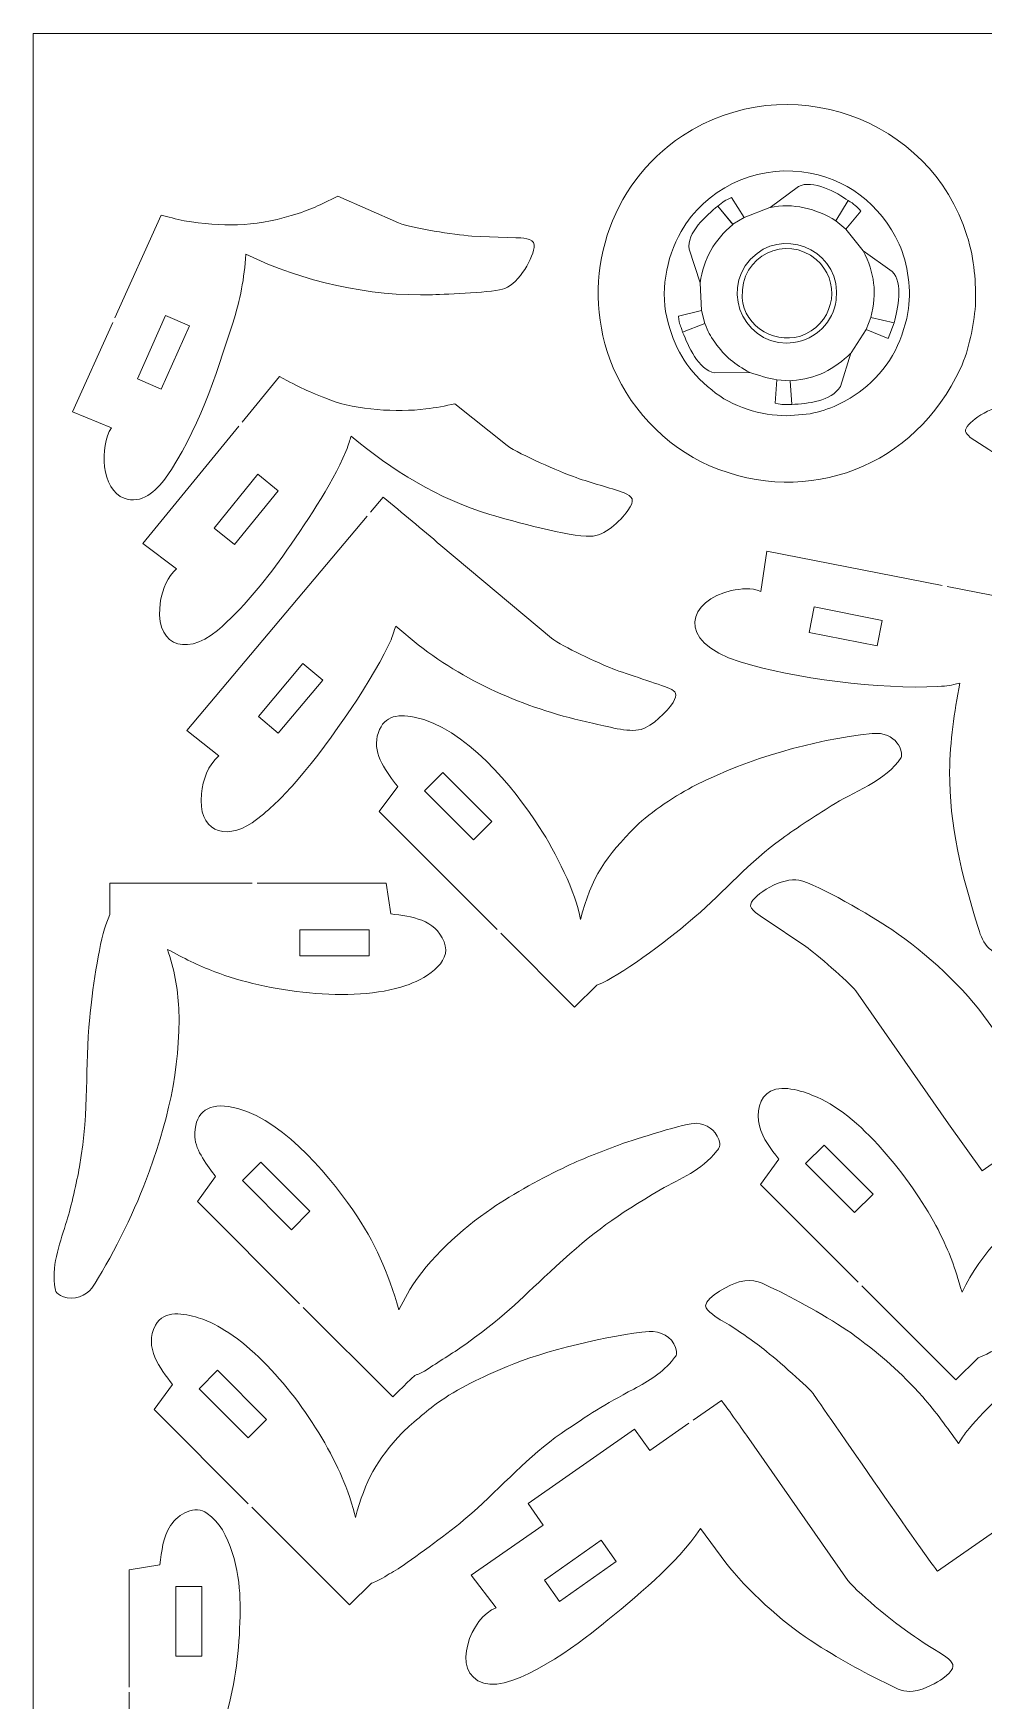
# Model space of a CAD drawing. Header units: centimetres. Extents: x -90 to 56, y -28 to 1.
# Drawn here: x 3.48 to 14.45, y -17.8 to 1.44 of the extents above; entities that cross this region are included whole.
import ezdxf

# ---------------------------------------------------------------- set-up
doc = ezdxf.new("R2010")
doc.units = ezdxf.units.CM
doc.header["$MEASUREMENT"] = 0
doc.layers.add('Camada 1', color=7, linetype='Continuous')

msp = doc.modelspace()

# ---------------------------------------------------------------- linework, layer by layer
at = {"layer": 'Camada 1', "color": 1, "lineweight": 0}
msp.add_lwpolyline([(3.47898, -28.26382), (24.47898, -28.26382), (24.47898, 1.43618), (3.47898, 1.43618), (3.47898, -28.26382)], close=True, dxfattribs=at)
at = {"layer": 'Camada 1', "color": 3, "lineweight": 9}
for points, knots in [([(14.35758, -1.70269), (14.35758, -1.43061), (14.34978, -1.1929), (14.25757, -0.89676), (14.25757, -0.89676), (13.83358, 0.4649), (12.17969, 1.05218), (10.97209, 0.25329), (10.97209, 0.25329), (10.11909, -0.31101), (9.79216, -1.38301), (10.13381, -2.32332), (10.13381, -2.32332), (10.32683, -2.85458), (10.76589, -3.32955), (11.28681, -3.55281), (11.28681, -3.55281), (12.42524, -4.04073), (13.65862, -3.55905), (14.1811, -2.43216), (14.1811, -2.43216), (14.29061, -2.19596), (14.32664, -1.95018), (14.35758, -1.70269)], [0, 0, 0, 0, 0.14285714, 0.14285714, 0.14285714, 0.14285714, 0.28571429, 0.28571429, 0.28571429, 0.28571429, 0.42857143, 0.42857143, 0.42857143, 0.42857143, 0.57142857, 0.57142857, 0.57142857, 0.57142857, 0.71428571, 0.71428571, 0.71428571, 0.71428571, 1, 1, 1, 1]), ([(4.41987, -1.84714), (4.41987, -1.84714), (4.95437, -0.66174), (4.95437, -0.66174), (4.95437, -0.66174), (5.03288, -0.67767), (5.12546, -0.71083), (5.22191, -0.72612), (5.22191, -0.72612), (5.66132, -0.79711), (6.01325, -0.80003), (6.45567, -0.6669), (6.45567, -0.6669), (6.68875, -0.59676), (6.77978, -0.54929), (6.99339, -0.44267), (6.99339, -0.44267), (6.99339, -0.44267), (7.6959, -0.75223), (7.6959, -0.75223), (7.6959, -0.75223), (7.87793, -0.81552), (8.32706, -0.88584), (8.54008, -0.9027), (8.54008, -0.9027), (8.54008, -0.9027), (9.04926, -0.92334), (9.04926, -0.92334), (9.04926, -0.92334), (9.10551, -0.9216), (9.26002, -0.92603), (9.26096, -1.00472), (9.26096, -1.00472), (9.26266, -1.14727), (9.08358, -1.44708), (8.92405, -1.50832), (8.92405, -1.50832), (8.8021, -1.55514), (8.26722, -1.57422), (8.08718, -1.58004), (8.08718, -1.58004), (7.33733, -1.59964), (6.60746, -1.43286), (5.93186, -1.11303), (5.93186, -1.11303), (5.91557, -1.39289), (5.86786, -1.63462), (5.78051, -1.90854), (5.78051, -1.90854), (5.58458, -2.52304), (5.3746, -3.16423), (5.00614, -3.69843), (5.00614, -3.69843), (4.8948, -3.8406), (4.72717, -4.00399), (4.52666, -3.92927), (4.52666, -3.92927), (4.2644, -3.83154), (4.23882, -3.329), (4.38086, -3.11417), (4.38086, -3.11417), (4.38086, -3.11417), (3.93031, -2.93287), (3.93031, -2.93287), (3.93031, -2.93287), (3.93031, -2.93287), (4.39569, -1.90077), (4.39569, -1.90077)], [0, 0, 0, 0, 0.05555556, 0.05555556, 0.05555556, 0.05555556, 0.11111111, 0.11111111, 0.11111111, 0.11111111, 0.16666667, 0.16666667, 0.16666667, 0.16666667, 0.22222222, 0.22222222, 0.22222222, 0.22222222, 0.27777778, 0.27777778, 0.27777778, 0.27777778, 0.33333333, 0.33333333, 0.33333333, 0.33333333, 0.38888889, 0.38888889, 0.38888889, 0.38888889, 0.44444444, 0.44444444, 0.44444444, 0.44444444, 0.5, 0.5, 0.5, 0.5, 0.55555556, 0.55555556, 0.55555556, 0.55555556, 0.61111111, 0.61111111, 0.61111111, 0.61111111, 0.66666667, 0.66666667, 0.66666667, 0.66666667, 0.72222222, 0.72222222, 0.72222222, 0.72222222, 0.77777778, 0.77777778, 0.77777778, 0.77777778, 0.83333333, 0.83333333, 0.83333333, 0.83333333, 0.88888889, 0.88888889, 0.88888889, 0.88888889, 1, 1, 1, 1]), ([(5.89037, -3.05105), (5.89037, -3.05105), (6.3226, -2.52369), (6.3226, -2.52369), (6.3226, -2.52369), (6.55812, -2.65174), (6.64416, -2.69464), (6.90301, -2.79312), (6.90301, -2.79312), (7.21523, -2.9119), (7.67233, -2.9377), (8.00994, -2.89845), (8.00994, -2.89845), (8.12291, -2.88531), (8.23533, -2.86142), (8.34655, -2.83797), (8.34655, -2.83797), (8.34655, -2.83797), (8.94729, -3.32067), (8.94729, -3.32067), (8.94729, -3.32067), (9.11086, -3.43018), (9.53796, -3.616), (9.74532, -3.69061), (9.74532, -3.69061), (9.92441, -3.75504), (10.12593, -3.80213), (10.29919, -3.86662), (10.29919, -3.86662), (10.39416, -3.90837), (10.43394, -3.94341), (10.34162, -4.07128), (10.34162, -4.07128), (10.25302, -4.19398), (10.07313, -4.36507), (9.91264, -4.36733), (9.91264, -4.36733), (9.65909, -4.3709), (9.02899, -4.19795), (8.75056, -4.11512), (8.75056, -4.11512), (8.16467, -3.94084), (7.60846, -3.60197), (7.14767, -3.21076), (7.14767, -3.21076), (7.12619, -3.26803), (7.12751, -3.29321), (7.08691, -3.38862), (7.08691, -3.38862), (6.91428, -3.79431), (6.61318, -4.23095), (6.35852, -4.59657), (6.35852, -4.59657), (6.13579, -4.90508), (5.89444, -5.2063), (5.60374, -5.45387), (5.60374, -5.45387), (5.21014, -5.77896), (4.86392, -5.60228), (4.94843, -5.10867), (4.94843, -5.10867), (4.97075, -4.97834), (5.03025, -4.83206), (5.1316, -4.74226), (5.1316, -4.74226), (5.1316, -4.74226), (4.74332, -4.45056), (4.74332, -4.45056), (4.74332, -4.45056), (4.74332, -4.45056), (5.85307, -3.09655), (5.85307, -3.09655)], [0, 0, 0, 0, 0.05263158, 0.05263158, 0.05263158, 0.05263158, 0.10526316, 0.10526316, 0.10526316, 0.10526316, 0.15789474, 0.15789474, 0.15789474, 0.15789474, 0.21052632, 0.21052632, 0.21052632, 0.21052632, 0.26315789, 0.26315789, 0.26315789, 0.26315789, 0.31578947, 0.31578947, 0.31578947, 0.31578947, 0.36842105, 0.36842105, 0.36842105, 0.36842105, 0.42105263, 0.42105263, 0.42105263, 0.42105263, 0.47368421, 0.47368421, 0.47368421, 0.47368421, 0.52631579, 0.52631579, 0.52631579, 0.52631579, 0.57894737, 0.57894737, 0.57894737, 0.57894737, 0.63157895, 0.63157895, 0.63157895, 0.63157895, 0.68421053, 0.68421053, 0.68421053, 0.68421053, 0.73684211, 0.73684211, 0.73684211, 0.73684211, 0.78947368, 0.78947368, 0.78947368, 0.78947368, 0.84210526, 0.84210526, 0.84210526, 0.84210526, 0.89473684, 0.89473684, 0.89473684, 0.89473684, 1, 1, 1, 1]), ([(18.96223, -4.78503), (18.96223, -4.78503), (16.91752, -6.21166), (16.91752, -6.21166), (16.91752, -6.21166), (16.91752, -6.21166), (16.41743, -5.50257), (16.41743, -5.50257), (16.41743, -5.50257), (16.41743, -5.50257), (15.46254, -4.13885), (15.46254, -4.13885), (15.46254, -4.13885), (15.37297, -4.03985), (15.19593, -3.88075), (15.09067, -3.7924), (15.09067, -3.7924), (14.92265, -3.65138), (14.69789, -3.47506), (14.50892, -3.3667), (14.50892, -3.3667), (14.50892, -3.3667), (14.29516, -3.22551), (14.29516, -3.22551), (14.29516, -3.22551), (14.23354, -3.17058), (14.22104, -3.14598), (14.27876, -3.07901), (14.27876, -3.07901), (14.37694, -2.96511), (14.67023, -2.8039), (14.84595, -2.86857), (14.84595, -2.86857), (15.10136, -2.96255), (15.567, -3.23428), (15.81422, -3.38988), (15.81422, -3.38988), (16.38647, -3.75661), (16.77996, -4.18963), (17.16285, -4.73645), (17.16285, -4.73645), (17.26879, -4.49887), (17.80504, -4.04254), (18.01261, -3.85778), (18.01261, -3.85778), (18.38969, -3.52213), (18.87583, -3.17717), (19.34936, -2.97204), (19.34936, -2.97204), (19.5309, -2.89693), (19.82339, -2.91334), (19.86892, -3.17558), (19.86892, -3.17558), (19.90508, -3.38383), (19.73962, -3.7107), (19.52057, -3.82165), (19.52057, -3.82165), (19.52057, -3.82165), (19.80736, -4.19536), (19.80736, -4.19536), (19.80736, -4.19536), (19.80736, -4.19536), (19.01047, -4.75137), (19.01047, -4.75137)], [0, 0, 0, 0, 0.05882353, 0.05882353, 0.05882353, 0.05882353, 0.11764706, 0.11764706, 0.11764706, 0.11764706, 0.17647059, 0.17647059, 0.17647059, 0.17647059, 0.23529412, 0.23529412, 0.23529412, 0.23529412, 0.29411765, 0.29411765, 0.29411765, 0.29411765, 0.35294118, 0.35294118, 0.35294118, 0.35294118, 0.41176471, 0.41176471, 0.41176471, 0.41176471, 0.47058824, 0.47058824, 0.47058824, 0.47058824, 0.52941176, 0.52941176, 0.52941176, 0.52941176, 0.58823529, 0.58823529, 0.58823529, 0.58823529, 0.64705882, 0.64705882, 0.64705882, 0.64705882, 0.70588235, 0.70588235, 0.70588235, 0.70588235, 0.76470588, 0.76470588, 0.76470588, 0.76470588, 0.82352941, 0.82352941, 0.82352941, 0.82352941, 0.88235294, 0.88235294, 0.88235294, 0.88235294, 1, 1, 1, 1]), ([(7.37082, -4.09047), (7.37082, -4.09047), (7.51721, -3.91659), (7.51721, -3.91659), (7.51721, -3.91659), (7.74229, -4.09847), (7.96261, -4.28548), (8.18379, -4.47208), (8.18379, -4.47208), (8.18379, -4.47208), (9.45911, -5.54221), (9.45911, -5.54221), (9.45911, -5.54221), (9.59648, -5.64362), (9.98994, -5.82527), (10.16857, -5.89561), (10.16857, -5.89561), (10.33309, -5.96039), (10.70314, -6.0724), (10.82307, -6.12228), (10.82307, -6.12228), (10.89732, -6.15967), (10.92282, -6.18458), (10.86433, -6.2836), (10.86433, -6.2836), (10.80035, -6.39195), (10.61853, -6.56206), (10.49496, -6.59569), (10.49496, -6.59569), (10.34752, -6.63582), (10.09018, -6.55712), (9.93331, -6.52373), (9.93331, -6.52373), (9.20947, -6.36966), (8.50774, -6.07653), (7.92306, -5.62022), (7.92306, -5.62022), (7.92306, -5.62022), (7.66204, -5.40504), (7.66204, -5.40504), (7.66204, -5.40504), (7.62586, -5.51509), (7.63372, -5.51374), (7.5773, -5.62959), (7.5773, -5.62959), (7.34277, -6.1112), (6.8353, -6.83805), (6.46647, -7.25086), (6.46647, -7.25086), (6.30628, -7.41931), (6.19579, -7.53451), (6.00445, -7.67335), (6.00445, -7.67335), (5.68224, -7.88886), (5.37407, -7.76084), (5.41997, -7.34034), (5.41997, -7.34034), (5.43814, -7.17383), (5.4942, -7.01292), (5.62144, -6.89888), (5.62144, -6.89888), (5.62144, -6.89888), (5.24958, -6.60989), (5.24958, -6.60989), (5.24958, -6.60989), (5.24958, -6.60989), (7.33293, -4.13547), (7.33293, -4.13547)], [0, 0, 0, 0, 0.05555556, 0.05555556, 0.05555556, 0.05555556, 0.11111111, 0.11111111, 0.11111111, 0.11111111, 0.16666667, 0.16666667, 0.16666667, 0.16666667, 0.22222222, 0.22222222, 0.22222222, 0.22222222, 0.27777778, 0.27777778, 0.27777778, 0.27777778, 0.33333333, 0.33333333, 0.33333333, 0.33333333, 0.38888889, 0.38888889, 0.38888889, 0.38888889, 0.44444444, 0.44444444, 0.44444444, 0.44444444, 0.5, 0.5, 0.5, 0.5, 0.55555556, 0.55555556, 0.55555556, 0.55555556, 0.61111111, 0.61111111, 0.61111111, 0.61111111, 0.66666667, 0.66666667, 0.66666667, 0.66666667, 0.72222222, 0.72222222, 0.72222222, 0.72222222, 0.77777778, 0.77777778, 0.77777778, 0.77777778, 0.83333333, 0.83333333, 0.83333333, 0.83333333, 0.88888889, 0.88888889, 0.88888889, 0.88888889, 1, 1, 1, 1]), ([(14.02812, -4.94522), (14.02812, -4.94522), (15.40638, -5.21551), (15.40638, -5.21551), (15.40638, -5.21551), (15.40638, -5.21551), (15.31674, -5.70749), (15.31674, -5.70749), (15.31674, -5.70749), (15.24953, -6.05677), (14.92678, -7.61156), (14.92444, -7.72572), (14.92444, -7.72572), (14.91358, -8.25625), (14.96492, -8.57528), (15.06383, -9.07422), (15.06383, -9.07422), (15.07365, -9.12373), (15.10662, -9.25036), (15.04532, -9.27738), (15.04532, -9.27738), (14.93128, -9.32767), (14.58869, -9.21914), (14.49232, -9.10096), (14.49232, -9.10096), (14.43013, -9.0247), (14.40939, -8.95892), (14.37793, -8.857), (14.37793, -8.857), (14.19735, -8.27119), (14.05286, -7.70406), (14.05741, -7.08376), (14.05741, -7.08376), (14.06009, -6.71931), (14.11157, -6.40615), (14.17477, -6.06382), (14.17477, -6.06382), (14.0599, -6.08566), (14.04751, -6.09414), (13.91885, -6.10097), (13.91885, -6.10097), (13.26506, -6.13565), (12.25005, -6.00744), (11.63989, -5.81678), (11.63989, -5.81678), (10.8631, -5.57405), (11.05155, -5.10169), (11.53622, -4.99361), (11.53622, -4.99361), (11.65471, -4.9736), (11.76357, -4.95311), (11.87893, -5.00328), (11.87893, -5.00328), (11.87893, -5.00328), (11.94851, -4.53739), (11.94851, -4.53739), (11.94851, -4.53739), (11.94851, -4.53739), (13.97039, -4.93391), (13.97039, -4.93391)], [0, 0, 0, 0, 0.0625, 0.0625, 0.0625, 0.0625, 0.125, 0.125, 0.125, 0.125, 0.1875, 0.1875, 0.1875, 0.1875, 0.25, 0.25, 0.25, 0.25, 0.3125, 0.3125, 0.3125, 0.3125, 0.375, 0.375, 0.375, 0.375, 0.4375, 0.4375, 0.4375, 0.4375, 0.5, 0.5, 0.5, 0.5, 0.5625, 0.5625, 0.5625, 0.5625, 0.625, 0.625, 0.625, 0.625, 0.6875, 0.6875, 0.6875, 0.6875, 0.75, 0.75, 0.75, 0.75, 0.8125, 0.8125, 0.8125, 0.8125, 0.875, 0.875, 0.875, 0.875, 1, 1, 1, 1]), ([(8.87579, -8.94745), (8.87579, -8.94745), (9.72751, -9.79917), (9.72751, -9.79917), (9.72751, -9.79917), (9.72751, -9.79917), (9.98333, -9.54751), (9.98333, -9.54751), (9.98333, -9.54751), (9.98333, -9.54751), (10.04988, -9.51839), (10.04988, -9.51839), (10.04988, -9.51839), (10.32007, -9.39667), (10.86836, -8.97473), (11.11686, -8.75924), (11.11686, -8.75924), (11.45643, -8.46477), (11.74889, -8.12195), (12.11933, -7.85659), (12.11933, -7.85659), (12.3055, -7.72324), (12.49783, -7.59838), (12.69129, -7.47598), (12.69129, -7.47598), (12.92039, -7.33103), (13.33834, -7.18366), (13.49619, -6.92066), (13.49619, -6.92066), (13.53032, -6.86379), (13.44688, -6.61274), (13.16134, -6.64404), (13.16134, -6.64404), (12.45359, -6.72159), (11.75797, -6.92452), (11.12309, -7.23887), (11.12309, -7.23887), (10.91915, -7.34597), (10.59677, -7.55305), (10.43675, -7.71307), (10.43675, -7.71307), (10.09155, -8.06026), (9.91926, -8.29782), (9.79615, -8.79044), (9.79615, -8.79044), (9.7437, -8.47651), (9.50365, -8.00508), (9.32402, -7.72764), (9.32402, -7.72764), (9.02002, -7.25814), (8.45937, -6.57139), (7.87645, -6.45478), (7.87645, -6.45478), (7.66839, -6.41316), (7.50703, -6.44388), (7.45009, -6.67315), (7.45009, -6.67315), (7.39718, -6.8862), (7.56394, -7.09766), (7.6851, -7.25344), (7.6851, -7.25344), (7.6851, -7.25344), (7.47296, -7.54462), (7.47296, -7.54462), (7.47296, -7.54462), (7.47296, -7.54462), (8.8342, -8.90586), (8.8342, -8.90586)], [0, 0, 0, 0, 0.05555556, 0.05555556, 0.05555556, 0.05555556, 0.11111111, 0.11111111, 0.11111111, 0.11111111, 0.16666667, 0.16666667, 0.16666667, 0.16666667, 0.22222222, 0.22222222, 0.22222222, 0.22222222, 0.27777778, 0.27777778, 0.27777778, 0.27777778, 0.33333333, 0.33333333, 0.33333333, 0.33333333, 0.38888889, 0.38888889, 0.38888889, 0.38888889, 0.44444444, 0.44444444, 0.44444444, 0.44444444, 0.5, 0.5, 0.5, 0.5, 0.55555556, 0.55555556, 0.55555556, 0.55555556, 0.61111111, 0.61111111, 0.61111111, 0.61111111, 0.66666667, 0.66666667, 0.66666667, 0.66666667, 0.72222222, 0.72222222, 0.72222222, 0.72222222, 0.77777778, 0.77777778, 0.77777778, 0.77777778, 0.83333333, 0.83333333, 0.83333333, 0.83333333, 0.88888889, 0.88888889, 0.88888889, 0.88888889, 1, 1, 1, 1]), ([(6.00373, -8.36895), (6.00373, -8.36895), (4.36178, -8.36895), (4.36178, -8.36895), (4.36178, -8.36895), (4.36178, -8.36895), (4.36178, -8.73072), (4.36178, -8.73072), (4.36178, -8.73072), (4.36178, -8.73072), (4.31472, -8.85132), (4.31472, -8.85132), (4.31472, -8.85132), (4.2363, -9.07579), (4.15457, -9.65728), (4.12942, -9.91903), (4.12942, -9.91903), (4.07089, -10.52804), (4.1319, -10.93268), (4.01176, -11.64267), (4.01176, -11.64267), (3.98092, -11.81425), (3.91587, -12.10189), (3.86469, -12.26624), (3.86469, -12.26624), (3.79442, -12.4919), (3.69378, -12.76375), (3.72351, -13.00156), (3.72351, -13.00156), (3.73222, -13.0712), (3.72604, -13.10292), (3.82646, -13.14275), (3.82646, -13.14275), (3.94159, -13.18841), (4.09273, -13.13001), (4.15295, -13.04275), (4.15295, -13.04275), (4.35844, -12.74495), (4.63874, -12.17123), (4.77357, -11.81325), (4.77357, -11.81325), (5.02383, -11.1488), (5.18093, -10.52468), (5.15889, -9.81609), (5.15889, -9.81609), (5.14413, -9.57914), (5.10658, -9.35785), (5.02652, -9.1337), (5.02652, -9.1337), (5.21706, -9.23607), (5.37608, -9.31635), (5.57362, -9.39254), (5.57362, -9.39254), (6.16754, -9.6216), (7.15609, -9.76141), (7.77963, -9.55136), (7.77963, -9.55136), (7.9706, -9.48703), (8.32567, -9.30159), (8.22083, -9.04546), (8.22083, -9.04546), (8.11419, -8.78493), (7.84846, -8.75502), (7.60609, -8.72485), (7.60609, -8.72485), (7.60609, -8.72485), (7.55314, -8.36895), (7.55314, -8.36895), (7.55314, -8.36895), (7.55314, -8.36895), (6.06255, -8.36895), (6.06255, -8.36895)], [0, 0, 0, 0, 0.05263158, 0.05263158, 0.05263158, 0.05263158, 0.10526316, 0.10526316, 0.10526316, 0.10526316, 0.15789474, 0.15789474, 0.15789474, 0.15789474, 0.21052632, 0.21052632, 0.21052632, 0.21052632, 0.26315789, 0.26315789, 0.26315789, 0.26315789, 0.31578947, 0.31578947, 0.31578947, 0.31578947, 0.36842105, 0.36842105, 0.36842105, 0.36842105, 0.42105263, 0.42105263, 0.42105263, 0.42105263, 0.47368421, 0.47368421, 0.47368421, 0.47368421, 0.52631579, 0.52631579, 0.52631579, 0.52631579, 0.57894737, 0.57894737, 0.57894737, 0.57894737, 0.63157895, 0.63157895, 0.63157895, 0.63157895, 0.68421053, 0.68421053, 0.68421053, 0.68421053, 0.73684211, 0.73684211, 0.73684211, 0.73684211, 0.78947368, 0.78947368, 0.78947368, 0.78947368, 0.84210526, 0.84210526, 0.84210526, 0.84210526, 0.89473684, 0.89473684, 0.89473684, 0.89473684, 1, 1, 1, 1]), ([(14.83034, -11.41237), (14.83034, -11.41237), (14.4338, -11.69003), (14.4338, -11.69003), (14.4338, -11.69003), (14.4338, -11.69003), (14.04602, -11.14648), (14.04602, -11.14648), (14.04602, -11.14648), (14.04602, -11.14648), (12.97543, -9.6124), (12.97543, -9.6124), (12.97543, -9.6124), (12.88122, -9.50212), (12.51447, -9.18248), (12.39825, -9.10091), (12.39825, -9.10091), (12.39825, -9.10091), (11.91676, -8.77736), (11.91676, -8.77736), (11.91676, -8.77736), (11.87225, -8.75058), (11.74297, -8.6724), (11.76035, -8.6104), (11.76035, -8.6104), (11.79077, -8.50184), (12.13265, -8.29349), (12.31791, -8.33491), (12.31791, -8.33491), (12.53788, -8.38408), (13.15683, -8.74846), (13.38932, -8.90608), (13.38932, -8.90608), (13.78688, -9.17562), (14.23056, -9.58334), (14.50296, -9.96834), (14.50296, -9.96834), (14.50296, -9.96834), (14.67745, -10.21241), (14.67745, -10.21241), (14.67745, -10.21241), (14.78772, -10.05093), (14.89053, -9.92685), (15.03402, -9.7832), (15.03402, -9.7832), (15.43269, -9.38407), (16.63274, -8.34578), (17.12106, -8.41519), (17.12106, -8.41519), (17.57967, -8.48039), (17.35256, -9.13321), (17.07468, -9.27713), (17.07468, -9.27713), (17.07468, -9.27713), (17.03516, -9.29761), (17.03516, -9.29761), (17.03516, -9.29761), (17.03516, -9.29761), (17.32365, -9.67372), (17.32365, -9.67372), (17.32365, -9.67372), (17.32365, -9.67372), (16.49553, -10.24998), (16.49553, -10.24998), (16.49553, -10.24998), (16.49553, -10.24998), (16.66521, -10.49743), (16.66521, -10.49743), (16.66521, -10.49743), (16.66521, -10.49743), (15.43881, -11.35616), (15.43881, -11.35616), (15.43881, -11.35616), (15.43881, -11.35616), (15.26264, -11.10968), (15.26264, -11.10968), (15.26264, -11.10968), (15.26264, -11.10968), (14.87853, -11.37863), (14.87853, -11.37863)], [0, 0, 0, 0, 0.04761905, 0.04761905, 0.04761905, 0.04761905, 0.0952381, 0.0952381, 0.0952381, 0.0952381, 0.14285714, 0.14285714, 0.14285714, 0.14285714, 0.19047619, 0.19047619, 0.19047619, 0.19047619, 0.23809524, 0.23809524, 0.23809524, 0.23809524, 0.28571429, 0.28571429, 0.28571429, 0.28571429, 0.33333333, 0.33333333, 0.33333333, 0.33333333, 0.38095238, 0.38095238, 0.38095238, 0.38095238, 0.42857143, 0.42857143, 0.42857143, 0.42857143, 0.47619048, 0.47619048, 0.47619048, 0.47619048, 0.52380952, 0.52380952, 0.52380952, 0.52380952, 0.57142857, 0.57142857, 0.57142857, 0.57142857, 0.61904762, 0.61904762, 0.61904762, 0.61904762, 0.66666667, 0.66666667, 0.66666667, 0.66666667, 0.71428571, 0.71428571, 0.71428571, 0.71428571, 0.76190476, 0.76190476, 0.76190476, 0.76190476, 0.80952381, 0.80952381, 0.80952381, 0.80952381, 0.85714286, 0.85714286, 0.85714286, 0.85714286, 0.9047619, 0.9047619, 0.9047619, 0.9047619, 1, 1, 1, 1]), ([(13.04396, -13.01489), (13.04396, -13.01489), (14.12964, -14.10057), (14.12964, -14.10057), (14.12964, -14.10057), (14.12964, -14.10057), (14.38753, -13.84684), (14.38753, -13.84684), (14.38753, -13.84684), (14.38753, -13.84684), (14.4853, -13.80316), (14.4853, -13.80316), (14.4853, -13.80316), (14.72657, -13.68579), (15.23701, -13.30356), (15.46074, -13.11057), (15.46074, -13.11057), (15.46074, -13.11057), (16.0015, -12.60309), (16.0015, -12.60309), (16.0015, -12.60309), (16.38223, -12.25559), (16.57985, -12.10015), (17.01439, -11.8273), (17.01439, -11.8273), (17.31264, -11.64003), (17.70788, -11.49845), (17.88584, -11.23872), (17.88584, -11.23872), (17.95174, -11.14253), (17.83666, -10.96433), (17.63626, -10.94337), (17.63626, -10.94337), (17.52478, -10.93171), (16.84312, -11.15091), (16.68369, -11.20959), (16.68369, -11.20959), (15.7482, -11.55396), (14.63506, -12.17202), (14.20036, -13.08977), (14.20036, -13.08977), (14.11, -12.78256), (14.06689, -12.6531), (13.92374, -12.36807), (13.92374, -12.36807), (13.65837, -11.85154), (13.05991, -11.06658), (12.52816, -10.83937), (12.52816, -10.83937), (12.3777, -10.77508), (12.1471, -10.69255), (11.98948, -10.77074), (11.98948, -10.77074), (11.86296, -10.8335), (11.82039, -11.02292), (11.86053, -11.17008), (11.86053, -11.17008), (11.9022, -11.32286), (11.99181, -11.43228), (12.08723, -11.55485), (12.08723, -11.55485), (12.08723, -11.55485), (11.87509, -11.84602), (11.87509, -11.84602), (11.87509, -11.84602), (11.87509, -11.84602), (13.00236, -12.9733), (13.00236, -12.9733)], [0, 0, 0, 0, 0.05555556, 0.05555556, 0.05555556, 0.05555556, 0.11111111, 0.11111111, 0.11111111, 0.11111111, 0.16666667, 0.16666667, 0.16666667, 0.16666667, 0.22222222, 0.22222222, 0.22222222, 0.22222222, 0.27777778, 0.27777778, 0.27777778, 0.27777778, 0.33333333, 0.33333333, 0.33333333, 0.33333333, 0.38888889, 0.38888889, 0.38888889, 0.38888889, 0.44444444, 0.44444444, 0.44444444, 0.44444444, 0.5, 0.5, 0.5, 0.5, 0.55555556, 0.55555556, 0.55555556, 0.55555556, 0.61111111, 0.61111111, 0.61111111, 0.61111111, 0.66666667, 0.66666667, 0.66666667, 0.66666667, 0.72222222, 0.72222222, 0.72222222, 0.72222222, 0.77777778, 0.77777778, 0.77777778, 0.77777778, 0.83333333, 0.83333333, 0.83333333, 0.83333333, 0.88888889, 0.88888889, 0.88888889, 0.88888889, 1, 1, 1, 1]), ([(6.59492, -13.26555), (6.59492, -13.26555), (7.62775, -14.29838), (7.62775, -14.29838), (7.62775, -14.29838), (8.03416, -13.89857), (7.78949, -14.13368), (8.0354, -13.97393), (8.0354, -13.97393), (8.18667, -13.87566), (8.33969, -13.78134), (8.48672, -13.67651), (8.48672, -13.67651), (8.97286, -13.32991), (9.11368, -13.15568), (9.51625, -12.78841), (9.51625, -12.78841), (9.9519, -12.39097), (10.21028, -12.20456), (10.71632, -11.90864), (10.71632, -11.90864), (10.95743, -11.77179), (11.1895, -11.69067), (11.36939, -11.45939), (11.36939, -11.45939), (11.39752, -11.42323), (11.42086, -11.40116), (11.39227, -11.32836), (11.39227, -11.32836), (11.34711, -11.21337), (11.25504, -11.15313), (11.13437, -11.14117), (11.13437, -11.14117), (11.03282, -11.13113), (10.40307, -11.33074), (10.27331, -11.37828), (10.27331, -11.37828), (10.05976, -11.45872), (9.8432, -11.53815), (9.63688, -11.63618), (9.63688, -11.63618), (9.37162, -11.76222), (9.01493, -11.95531), (8.77166, -12.12286), (8.77166, -12.12286), (8.42427, -12.36213), (8.04044, -12.70376), (7.82741, -13.05879), (7.82741, -13.05879), (7.82741, -13.05879), (7.69846, -13.29174), (7.69846, -13.29174), (7.69846, -13.29174), (7.57399, -12.86024), (7.43038, -12.51905), (7.16602, -12.1395), (7.16602, -12.1395), (6.8528, -11.68983), (6.3035, -11.03623), (5.733, -10.94775), (5.733, -10.94775), (5.47102, -10.90712), (5.33229, -11.03954), (5.34407, -11.29924), (5.34407, -11.29924), (5.35102, -11.45241), (5.49262, -11.63821), (5.58326, -11.75473), (5.58326, -11.75473), (5.58326, -11.75473), (5.37319, -12.04383), (5.37319, -12.04383), (5.37319, -12.04383), (5.37319, -12.04383), (6.55332, -13.22396), (6.55332, -13.22396)], [0, 0, 0, 0, 0.05, 0.05, 0.05, 0.05, 0.1, 0.1, 0.1, 0.1, 0.15, 0.15, 0.15, 0.15, 0.2, 0.2, 0.2, 0.2, 0.25, 0.25, 0.25, 0.25, 0.3, 0.3, 0.3, 0.3, 0.35, 0.35, 0.35, 0.35, 0.4, 0.4, 0.4, 0.4, 0.45, 0.45, 0.45, 0.45, 0.5, 0.5, 0.5, 0.5, 0.55, 0.55, 0.55, 0.55, 0.6, 0.6, 0.6, 0.6, 0.65, 0.65, 0.65, 0.65, 0.7, 0.7, 0.7, 0.7, 0.75, 0.75, 0.75, 0.75, 0.8, 0.8, 0.8, 0.8, 0.85, 0.85, 0.85, 0.85, 0.9, 0.9, 0.9, 0.9, 1, 1, 1, 1]), ([(15.32151, -15.33101), (15.32151, -15.33101), (13.91677, -16.30938), (13.91677, -16.30938), (13.91677, -16.30938), (13.86651, -16.26572), (12.4777, -14.25416), (12.47768, -14.25414), (12.47768, -14.25414), (12.38599, -14.14767), (12.01161, -13.82613), (11.88628, -13.72748), (11.88628, -13.72748), (11.75595, -13.63015), (11.56958, -13.49718), (11.42961, -13.41887), (11.42961, -13.41887), (11.38782, -13.39549), (11.23751, -13.30237), (11.24044, -13.24613), (11.24044, -13.24613), (11.24582, -13.1425), (11.52728, -12.99705), (11.62906, -12.9704), (11.62906, -12.9704), (11.81198, -12.92253), (11.87962, -12.98416), (12.05631, -13.06263), (12.05631, -13.06263), (12.29677, -13.18058), (12.74465, -13.42935), (12.96193, -13.59191), (12.96193, -13.59191), (13.28783, -13.83573), (13.47807, -13.99752), (13.74757, -14.29854), (13.74757, -14.29854), (13.89847, -14.4671), (14.02659, -14.65326), (14.1597, -14.83584), (14.1597, -14.83584), (14.22091, -14.74243), (14.20709, -14.75168), (14.28618, -14.65751), (14.28618, -14.65751), (14.64252, -14.23319), (15.56558, -13.45279), (16.08863, -13.19075), (16.08863, -13.19075), (16.28995, -13.0899), (16.61412, -12.92856), (16.80211, -13.13281), (16.80211, -13.13281), (16.99994, -13.34775), (16.75314, -13.80772), (16.51982, -13.91937), (16.51982, -13.91937), (16.51982, -13.91937), (16.80589, -14.29716), (16.80589, -14.29716), (16.80589, -14.29716), (16.80589, -14.29716), (15.36978, -15.29739), (15.36978, -15.29739)], [0, 0, 0, 0, 0.05882353, 0.05882353, 0.05882353, 0.05882353, 0.11764706, 0.11764706, 0.11764706, 0.11764706, 0.17647059, 0.17647059, 0.17647059, 0.17647059, 0.23529412, 0.23529412, 0.23529412, 0.23529412, 0.29411765, 0.29411765, 0.29411765, 0.29411765, 0.35294118, 0.35294118, 0.35294118, 0.35294118, 0.41176471, 0.41176471, 0.41176471, 0.41176471, 0.47058824, 0.47058824, 0.47058824, 0.47058824, 0.52941176, 0.52941176, 0.52941176, 0.52941176, 0.58823529, 0.58823529, 0.58823529, 0.58823529, 0.64705882, 0.64705882, 0.64705882, 0.64705882, 0.70588235, 0.70588235, 0.70588235, 0.70588235, 0.76470588, 0.76470588, 0.76470588, 0.76470588, 0.82352941, 0.82352941, 0.82352941, 0.82352941, 0.88235294, 0.88235294, 0.88235294, 0.88235294, 1, 1, 1, 1]), ([(6.00066, -15.57188), (6.00066, -15.57188), (7.12793, -16.69915), (7.12793, -16.69915), (7.12793, -16.69915), (7.12793, -16.69915), (7.38376, -16.44749), (7.38376, -16.44749), (7.38376, -16.44749), (7.38615, -16.44603), (7.45915, -16.42353), (7.53766, -16.37262), (7.53766, -16.37262), (7.60928, -16.32618), (7.66259, -16.30385), (7.74773, -16.24159), (7.74773, -16.24159), (8.00148, -16.06273), (8.30277, -15.85068), (8.54223, -15.63843), (8.54223, -15.63843), (8.87795, -15.34086), (9.20443, -14.97168), (9.57383, -14.71914), (9.57383, -14.71914), (9.89106, -14.50252), (10.06693, -14.3876), (10.40994, -14.20749), (10.40994, -14.20749), (10.58509, -14.11551), (10.74659, -14.01829), (10.86958, -13.86016), (10.86958, -13.86016), (10.90567, -13.81376), (10.91736, -13.80514), (10.89246, -13.72913), (10.89246, -13.72913), (10.85068, -13.60165), (10.71673, -13.53403), (10.58672, -13.54403), (10.58672, -13.54403), (10.16701, -13.5763), (9.34658, -13.77298), (8.9478, -13.94752), (8.9478, -13.94752), (8.65648, -14.07259), (8.39032, -14.19152), (8.13042, -14.37805), (8.13042, -14.37805), (8.05102, -14.43769), (7.81102, -14.63556), (7.73733, -14.7129), (7.73733, -14.7129), (7.43802, -15.02705), (7.31484, -15.26283), (7.19657, -15.69043), (7.19657, -15.69043), (7.17816, -15.57994), (7.09082, -15.33869), (7.04474, -15.23078), (7.04474, -15.23078), (6.79306, -14.64138), (6.27063, -13.91262), (5.73444, -13.55858), (5.73444, -13.55858), (5.60637, -13.48173), (5.53663, -13.43019), (5.38086, -13.38388), (5.38086, -13.38388), (5.22113, -13.33639), (4.98921, -13.28821), (4.89002, -13.47123), (4.89002, -13.47123), (4.75095, -13.72782), (4.94333, -13.97059), (5.08553, -14.15342), (5.08553, -14.15342), (5.08553, -14.15342), (4.87338, -14.4446), (4.87338, -14.4446), (4.87338, -14.4446), (4.87338, -14.4446), (5.95906, -15.53028), (5.95906, -15.53028)], [0, 0, 0, 0, 0.04545455, 0.04545455, 0.04545455, 0.04545455, 0.09090909, 0.09090909, 0.09090909, 0.09090909, 0.13636364, 0.13636364, 0.13636364, 0.13636364, 0.18181818, 0.18181818, 0.18181818, 0.18181818, 0.22727273, 0.22727273, 0.22727273, 0.22727273, 0.27272727, 0.27272727, 0.27272727, 0.27272727, 0.31818182, 0.31818182, 0.31818182, 0.31818182, 0.36363636, 0.36363636, 0.36363636, 0.36363636, 0.40909091, 0.40909091, 0.40909091, 0.40909091, 0.45454545, 0.45454545, 0.45454545, 0.45454545, 0.5, 0.5, 0.5, 0.5, 0.54545455, 0.54545455, 0.54545455, 0.54545455, 0.59090909, 0.59090909, 0.59090909, 0.59090909, 0.63636364, 0.63636364, 0.63636364, 0.63636364, 0.68181818, 0.68181818, 0.68181818, 0.68181818, 0.72727273, 0.72727273, 0.72727273, 0.72727273, 0.77272727, 0.77272727, 0.77272727, 0.77272727, 0.81818182, 0.81818182, 0.81818182, 0.81818182, 0.86363636, 0.86363636, 0.86363636, 0.86363636, 0.90909091, 0.90909091, 0.90909091, 0.90909091, 1, 1, 1, 1]), ([(11.09621, -14.56589), (11.09621, -14.56589), (11.42252, -14.33883), (11.42252, -14.33883), (11.42252, -14.33883), (11.46351, -14.38544), (11.66053, -14.66898), (11.71076, -14.74023), (11.71076, -14.74023), (11.71076, -14.74023), (12.88329, -16.41478), (12.88329, -16.41478), (12.88329, -16.41478), (13.02646, -16.59563), (13.4644, -16.93721), (13.69688, -17.09466), (13.69688, -17.09466), (14.06554, -17.34434), (14.22246, -17.35773), (13.97814, -17.54763), (13.97814, -17.54763), (13.92134, -17.59179), (13.7593, -17.67402), (13.68106, -17.68744), (13.68106, -17.68744), (13.55705, -17.70872), (13.50199, -17.69161), (13.38442, -17.63303), (13.38442, -17.63303), (13.00866, -17.44536), (12.80325, -17.33751), (12.44868, -17.10688), (12.44868, -17.10688), (12.13416, -16.9023), (11.70362, -16.51251), (11.47434, -16.2128), (11.47434, -16.2128), (11.47434, -16.2128), (11.18127, -15.81478), (11.18127, -15.81478), (11.18127, -15.81478), (10.91037, -16.22811), (10.42288, -16.61639), (10.0383, -16.93108), (10.0383, -16.93108), (9.78621, -17.13735), (9.03063, -17.70856), (8.6803, -17.60187), (8.6803, -17.60187), (8.27714, -17.47908), (8.53848, -16.82889), (8.82115, -16.73125), (8.82115, -16.73125), (8.82115, -16.73125), (8.53508, -16.35346), (8.53508, -16.35346), (8.53508, -16.35346), (8.53508, -16.35346), (9.36319, -15.7772), (9.36319, -15.7772), (9.36319, -15.7772), (9.36319, -15.7772), (9.19352, -15.52975), (9.19352, -15.52975), (9.19352, -15.52975), (9.19352, -15.52975), (10.41991, -14.67102), (10.41991, -14.67102), (10.41991, -14.67102), (10.41991, -14.67102), (10.5944, -14.9151), (10.5944, -14.9151), (10.5944, -14.9151), (10.5944, -14.9151), (11.04792, -14.59949), (11.04792, -14.59949)], [0, 0, 0, 0, 0.05, 0.05, 0.05, 0.05, 0.1, 0.1, 0.1, 0.1, 0.15, 0.15, 0.15, 0.15, 0.2, 0.2, 0.2, 0.2, 0.25, 0.25, 0.25, 0.25, 0.3, 0.3, 0.3, 0.3, 0.35, 0.35, 0.35, 0.35, 0.4, 0.4, 0.4, 0.4, 0.45, 0.45, 0.45, 0.45, 0.5, 0.5, 0.5, 0.5, 0.55, 0.55, 0.55, 0.55, 0.6, 0.6, 0.6, 0.6, 0.65, 0.65, 0.65, 0.65, 0.7, 0.7, 0.7, 0.7, 0.75, 0.75, 0.75, 0.75, 0.8, 0.8, 0.8, 0.8, 0.85, 0.85, 0.85, 0.85, 0.9, 0.9, 0.9, 0.9, 1, 1, 1, 1]), ([(4.58447, -17.7044), (4.58447, -17.7044), (4.58447, -19.48031), (4.58447, -19.48031), (4.58447, -19.48031), (4.58447, -19.48031), (4.95509, -19.4862), (4.95509, -19.4862), (4.95509, -19.4862), (4.95509, -19.4862), (5.10508, -19.53914), (5.10508, -19.53914), (5.10508, -19.53914), (5.32306, -19.60868), (5.83692, -19.68294), (6.08455, -19.7068), (6.08455, -19.7068), (6.70636, -19.76669), (7.34084, -19.70912), (7.95525, -19.85092), (7.95525, -19.85092), (7.95525, -19.85092), (8.34645, -19.93916), (8.34645, -19.93916), (8.34645, -19.93916), (8.61944, -20.01226), (8.97731, -20.17065), (9.26121, -20.1127), (9.26121, -20.1127), (9.38595, -20.08724), (9.41937, -19.87891), (9.29651, -19.72739), (9.29651, -19.72739), (9.20389, -19.61315), (8.50199, -19.26827), (8.36704, -19.21265), (8.36704, -19.21265), (7.93323, -19.03387), (7.66696, -18.91605), (7.19639, -18.80675), (7.19639, -18.80675), (6.79328, -18.71311), (6.37535, -18.65262), (5.96101, -18.68909), (5.96101, -18.68909), (5.71828, -18.71046), (5.57518, -18.75054), (5.34629, -18.81557), (5.34629, -18.81557), (5.73824, -18.18797), (5.88426, -17.35477), (5.86396, -16.62132), (5.86396, -16.62132), (5.85576, -16.32486), (5.76209, -15.83262), (5.48747, -15.64185), (5.48747, -15.64185), (5.34681, -15.54415), (5.15419, -15.64209), (5.06391, -15.78304), (5.06391, -15.78304), (4.97358, -15.92404), (4.96037, -16.076), (4.94037, -16.23601), (4.94037, -16.23601), (4.94037, -16.23601), (4.58447, -16.29189), (4.58447, -16.29189), (4.58447, -16.29189), (4.58447, -16.29189), (4.58447, -17.64557), (4.58447, -17.64557)], [0, 0, 0, 0, 0.05263158, 0.05263158, 0.05263158, 0.05263158, 0.10526316, 0.10526316, 0.10526316, 0.10526316, 0.15789474, 0.15789474, 0.15789474, 0.15789474, 0.21052632, 0.21052632, 0.21052632, 0.21052632, 0.26315789, 0.26315789, 0.26315789, 0.26315789, 0.31578947, 0.31578947, 0.31578947, 0.31578947, 0.36842105, 0.36842105, 0.36842105, 0.36842105, 0.42105263, 0.42105263, 0.42105263, 0.42105263, 0.47368421, 0.47368421, 0.47368421, 0.47368421, 0.52631579, 0.52631579, 0.52631579, 0.52631579, 0.57894737, 0.57894737, 0.57894737, 0.57894737, 0.63157895, 0.63157895, 0.63157895, 0.63157895, 0.68421053, 0.68421053, 0.68421053, 0.68421053, 0.73684211, 0.73684211, 0.73684211, 0.73684211, 0.78947368, 0.78947368, 0.78947368, 0.78947368, 0.84210526, 0.84210526, 0.84210526, 0.84210526, 0.89473684, 0.89473684, 0.89473684, 0.89473684, 1, 1, 1, 1])]:
    msp.add_open_spline(points, degree=3, knots=knots, dxfattribs=at)
at = {"layer": 'Camada 1', "color": 1, "lineweight": 9}
for points, knots in [([(13.04574, -2.67922), (12.87293, -2.81259), (12.66492, -2.91236), (12.44865, -2.95277), (12.44865, -2.95277), (12.44865, -2.95277), (12.17804, -2.9763), (12.17804, -2.9763), (12.17804, -2.9763), (11.88086, -2.9763), (11.54583, -2.87537), (11.31035, -2.67922), (11.31035, -2.67922), (11.03883, -2.45304), (10.90465, -2.25042), (10.80737, -1.90564), (10.80737, -1.90564), (10.71013, -1.56099), (10.77934, -1.16126), (10.95738, -0.8497), (10.95738, -0.8497), (11.23513, -0.36368), (11.79974, -0.09244), (12.35158, -0.16143), (12.35158, -0.16143), (12.86612, -0.22575), (13.25863, -0.53557), (13.47517, -0.99677), (13.47517, -0.99677), (13.57649, -1.21254), (13.6195, -1.54777), (13.57518, -1.78505), (13.57518, -1.78505), (13.50741, -2.14786), (13.34115, -2.45124), (13.04574, -2.67922)], [0, 0, 0, 0, 0.1, 0.1, 0.1, 0.1, 0.2, 0.2, 0.2, 0.2, 0.3, 0.3, 0.3, 0.3, 0.4, 0.4, 0.4, 0.4, 0.5, 0.5, 0.5, 0.5, 0.6, 0.6, 0.6, 0.6, 0.7, 0.7, 0.7, 0.7, 0.8, 0.8, 0.8, 0.8, 1, 1, 1, 1]), ([(11.98097, -0.57321), (11.98097, -0.57321), (11.68389, -0.68793), (11.68389, -0.68793), (11.68389, -0.68793), (11.68389, -0.68793), (11.53977, -0.4585), (11.53977, -0.4585), (11.53977, -0.4585), (11.47066, -0.48813), (11.43842, -0.50926), (11.38094, -0.55851), (11.38094, -0.55851), (11.38094, -0.55851), (11.55448, -0.76735), (11.55448, -0.76735), (11.55448, -0.76735), (11.55448, -0.76735), (11.68684, -0.68793), (11.68684, -0.68793)], [0, 0, 0, 0, 0.16666667, 0.16666667, 0.16666667, 0.16666667, 0.33333333, 0.33333333, 0.33333333, 0.33333333, 0.5, 0.5, 0.5, 0.5, 0.66666667, 0.66666667, 0.66666667, 0.66666667, 1, 1, 1, 1]), ([(13.06045, -1.07325), (13.06045, -1.07325), (12.85749, -0.82323), (12.85749, -0.82323), (12.85749, -0.82323), (12.85749, -0.82323), (13.03397, -0.61439), (13.03397, -0.61439), (13.03397, -0.61439), (12.98287, -0.56329), (12.95256, -0.53026), (12.88691, -0.49381), (12.88691, -0.49381), (12.88691, -0.49381), (12.74278, -0.72618), (12.74278, -0.72618), (12.74278, -0.72618), (12.74278, -0.72618), (12.86043, -0.82323), (12.86043, -0.82323)], [0, 0, 0, 0, 0.16666667, 0.16666667, 0.16666667, 0.16666667, 0.33333333, 0.33333333, 0.33333333, 0.33333333, 0.5, 0.5, 0.5, 0.5, 0.66666667, 0.66666667, 0.66666667, 0.66666667, 1, 1, 1, 1]), ([(12.74866, -1.64092), (12.71938, -1.88893), (12.50853, -2.10221), (12.25452, -2.13213), (12.25452, -2.13213), (12.25452, -2.13213), (12.17804, -2.13801), (12.17804, -2.13801), (12.17804, -2.13801), (11.63895, -2.13801), (11.38735, -1.44743), (11.8339, -1.10266), (11.8339, -1.10266), (12.207, -0.8146), (12.81214, -1.10339), (12.74866, -1.64092)], [0, 0, 0, 0, 0.2, 0.2, 0.2, 0.2, 0.4, 0.4, 0.4, 0.4, 0.6, 0.6, 0.6, 0.6, 1, 1, 1, 1]), ([(11.17798, -1.44091), (11.17798, -1.44091), (11.19269, -1.76152), (11.19269, -1.76152), (11.19269, -1.76152), (11.19269, -1.76152), (10.92797, -1.82917), (10.92797, -1.82917), (10.92797, -1.82917), (10.94162, -1.93834), (10.94363, -1.91729), (10.97503, -2.01155), (10.97503, -2.01155), (10.97503, -2.01155), (11.23093, -1.91153), (11.23093, -1.91153), (11.23093, -1.91153), (11.23093, -1.91153), (11.19269, -1.76152), (11.19269, -1.76152)], [0, 0, 0, 0, 0.16666667, 0.16666667, 0.16666667, 0.16666667, 0.33333333, 0.33333333, 0.33333333, 0.33333333, 0.5, 0.5, 0.5, 0.5, 0.66666667, 0.66666667, 0.66666667, 0.66666667, 1, 1, 1, 1]), ([(12.91926, -2.24978), (12.91926, -2.24978), (13.0928, -1.98212), (13.0928, -1.98212), (13.0928, -1.98212), (13.0928, -1.98212), (13.34576, -2.08507), (13.34576, -2.08507), (13.34576, -2.08507), (13.34576, -2.08507), (13.41635, -1.90564), (13.41635, -1.90564), (13.41635, -1.90564), (13.41635, -1.90564), (13.14869, -1.84094), (13.14869, -1.84094), (13.14869, -1.84094), (13.14869, -1.84094), (13.0928, -1.98212), (13.0928, -1.98212)], [0, 0, 0, 0, 0.16666667, 0.16666667, 0.16666667, 0.16666667, 0.33333333, 0.33333333, 0.33333333, 0.33333333, 0.5, 0.5, 0.5, 0.5, 0.66666667, 0.66666667, 0.66666667, 0.66666667, 1, 1, 1, 1]), ([(11.75155, -2.47922), (11.83608, -2.50455), (11.97844, -2.55095), (12.06333, -2.56156), (12.06333, -2.56156), (12.06333, -2.56156), (12.04274, -2.83217), (12.04274, -2.83217), (12.04274, -2.83217), (12.14523, -2.85495), (12.13399, -2.84687), (12.23393, -2.84687), (12.23393, -2.84687), (12.23393, -2.84687), (12.21628, -2.57333), (12.21628, -2.57333), (12.21628, -2.57333), (12.21628, -2.57333), (12.06333, -2.56156), (12.06333, -2.56156)], [0, 0, 0, 0, 0.16666667, 0.16666667, 0.16666667, 0.16666667, 0.33333333, 0.33333333, 0.33333333, 0.33333333, 0.5, 0.5, 0.5, 0.5, 0.66666667, 0.66666667, 0.66666667, 0.66666667, 1, 1, 1, 1])]:
    msp.add_open_spline(points, degree=3, knots=knots, dxfattribs=at)
at = {"layer": 'Camada 1', "lineweight": 9}
for points, knots in [([(12.88691, -0.49381), (12.75658, -0.40252), (12.47339, -0.24328), (12.31334, -0.33203), (12.31334, -0.33203), (12.31334, -0.33203), (11.98391, -0.57321), (11.98391, -0.57321), (11.98391, -0.57321), (12.24318, -0.5156), (12.52269, -0.5885), (12.74278, -0.72618), (12.74278, -0.72618), (12.74278, -0.72618), (12.88691, -0.49381), (12.88691, -0.49381)], [0, 0, 0, 0, 0.2, 0.2, 0.2, 0.2, 0.4, 0.4, 0.4, 0.4, 0.6, 0.6, 0.6, 0.6, 1, 1, 1, 1]), ([(11.55448, -0.77028), (11.55448, -0.77028), (11.38094, -0.55851), (11.38094, -0.55851), (11.38094, -0.55851), (11.25395, -0.6601), (11.01737, -0.86836), (11.04857, -1.05561), (11.04857, -1.05561), (11.04857, -1.05561), (11.17798, -1.44091), (11.17798, -1.44091), (11.17798, -1.44091), (11.21217, -1.16738), (11.34396, -0.94572), (11.55448, -0.77028)], [0, 0, 0, 0, 0.2, 0.2, 0.2, 0.2, 0.4, 0.4, 0.4, 0.4, 0.6, 0.6, 0.6, 0.6, 1, 1, 1, 1]), ([(11.66331, -1.61446), (11.68195, -1.95096), (12.07006, -2.18503), (12.3957, -2.03212), (12.3957, -2.03212), (12.74225, -1.8694), (12.79788, -1.41123), (12.5163, -1.17325), (12.5163, -1.17325), (12.17162, -0.88194), (11.63587, -1.11927), (11.66331, -1.61446)], [0, 0, 0, 0, 0.25, 0.25, 0.25, 0.25, 0.5, 0.5, 0.5, 0.5, 1, 1, 1, 1]), ([(13.41635, -1.90564), (13.45637, -1.74563), (13.52932, -1.44502), (13.39282, -1.31151), (13.39282, -1.31151), (13.39282, -1.31151), (13.06045, -1.07325), (13.06045, -1.07325), (13.06045, -1.07325), (13.18982, -1.332), (13.22061, -1.55329), (13.14869, -1.84094), (13.14869, -1.84094), (13.14869, -1.84094), (13.41635, -1.90564), (13.41635, -1.90564)], [0, 0, 0, 0, 0.2, 0.2, 0.2, 0.2, 0.4, 0.4, 0.4, 0.4, 0.6, 0.6, 0.6, 0.6, 1, 1, 1, 1]), ([(4.95486, -2.67104), (4.95486, -2.67104), (5.28026, -1.94017), (5.28026, -1.94017), (5.28026, -1.94017), (5.28026, -1.94017), (5.00618, -1.81814), (5.00618, -1.81814), (5.00618, -1.81814), (5.00618, -1.81814), (4.68077, -2.54901), (4.68077, -2.54901), (4.68077, -2.54901), (4.68077, -2.54901), (4.95486, -2.67104), (4.95486, -2.67104)], [0, 0, 0, 0, 0.2, 0.2, 0.2, 0.2, 0.4, 0.4, 0.4, 0.4, 0.6, 0.6, 0.6, 0.6, 1, 1, 1, 1]), ([(11.23093, -1.91153), (11.23093, -1.91153), (10.97503, -2.01155), (10.97503, -2.01155), (10.97503, -2.01155), (11.0423, -2.17294), (11.15097, -2.44337), (11.34564, -2.48215), (11.34564, -2.48215), (11.34564, -2.48215), (11.75155, -2.47922), (11.75155, -2.47922), (11.75155, -2.47922), (11.57435, -2.37785), (11.47095, -2.30305), (11.34564, -2.1292), (11.34564, -2.1292), (11.29003, -2.04236), (11.26991, -2.01549), (11.23093, -1.91153)], [0, 0, 0, 0, 0.16666667, 0.16666667, 0.16666667, 0.16666667, 0.33333333, 0.33333333, 0.33333333, 0.33333333, 0.5, 0.5, 0.5, 0.5, 0.66666667, 0.66666667, 0.66666667, 0.66666667, 1, 1, 1, 1]), ([(12.21628, -2.57333), (12.21628, -2.57333), (12.23393, -2.84687), (12.23393, -2.84687), (12.23393, -2.84687), (12.4199, -2.83257), (12.68845, -2.81684), (12.79572, -2.63804), (12.79572, -2.63804), (12.79572, -2.63804), (12.91632, -2.25272), (12.91632, -2.25272), (12.91632, -2.25272), (12.72878, -2.44026), (12.50675, -2.55385), (12.23981, -2.5704), (12.23981, -2.5704), (12.23981, -2.5704), (12.21628, -2.57333), (12.21628, -2.57333)], [0, 0, 0, 0, 0.16666667, 0.16666667, 0.16666667, 0.16666667, 0.33333333, 0.33333333, 0.33333333, 0.33333333, 0.5, 0.5, 0.5, 0.5, 0.66666667, 0.66666667, 0.66666667, 0.66666667, 1, 1, 1, 1]), ([(5.80072, -4.46281), (5.80072, -4.46281), (6.3042, -3.84106), (6.3042, -3.84106), (6.3042, -3.84106), (6.3042, -3.84106), (6.07105, -3.65225), (6.07105, -3.65225), (6.07105, -3.65225), (6.07105, -3.65225), (5.56756, -4.27401), (5.56756, -4.27401), (5.56756, -4.27401), (5.56756, -4.27401), (5.80072, -4.46281), (5.80072, -4.46281)], [0, 0, 0, 0, 0.2, 0.2, 0.2, 0.2, 0.4, 0.4, 0.4, 0.4, 0.6, 0.6, 0.6, 0.6, 1, 1, 1, 1]), ([(12.437, -5.47733), (12.437, -5.47733), (13.22234, -5.62999), (13.22234, -5.62999), (13.22234, -5.62999), (13.22234, -5.62999), (13.27903, -5.33837), (13.27903, -5.33837), (13.27903, -5.33837), (13.27903, -5.33837), (12.49424, -5.18282), (12.49424, -5.18282), (12.49424, -5.18282), (12.49424, -5.18282), (12.437, -5.47733), (12.437, -5.47733)], [0, 0, 0, 0, 0.2, 0.2, 0.2, 0.2, 0.4, 0.4, 0.4, 0.4, 0.6, 0.6, 0.6, 0.6, 1, 1, 1, 1]), ([(6.07678, -6.44776), (6.07678, -6.44776), (6.3066, -6.6406), (6.3066, -6.6406), (6.3066, -6.6406), (6.3066, -6.6406), (6.82086, -6.02773), (6.82086, -6.02773), (6.82086, -6.02773), (6.82086, -6.02773), (6.59104, -5.83489), (6.59104, -5.83489), (6.59104, -5.83489), (6.59104, -5.83489), (6.07678, -6.44776), (6.07678, -6.44776)], [0, 0, 0, 0, 0.2, 0.2, 0.2, 0.2, 0.4, 0.4, 0.4, 0.4, 0.6, 0.6, 0.6, 0.6, 1, 1, 1, 1]), ([(7.99292, -7.30335), (7.99292, -7.30335), (8.55864, -7.86907), (8.55864, -7.86907), (8.55864, -7.86907), (8.55864, -7.86907), (8.77079, -7.65692), (8.77079, -7.65692), (8.77079, -7.65692), (8.77079, -7.65692), (8.20507, -7.0912), (8.20507, -7.0912), (8.20507, -7.0912), (8.20507, -7.0912), (7.99292, -7.30335), (7.99292, -7.30335)], [0, 0, 0, 0, 0.2, 0.2, 0.2, 0.2, 0.4, 0.4, 0.4, 0.4, 0.6, 0.6, 0.6, 0.6, 1, 1, 1, 1]), ([(7.35607, -8.90722), (7.35607, -8.90722), (6.55603, -8.90722), (6.55603, -8.90722), (6.55603, -8.90722), (6.55603, -8.90722), (6.55603, -9.20723), (6.55603, -9.20723), (6.55603, -9.20723), (6.55603, -9.20723), (7.35607, -9.20723), (7.35607, -9.20723), (7.35607, -9.20723), (7.35607, -9.20723), (7.35607, -8.90722), (7.35607, -8.90722)], [0, 0, 0, 0, 0.2, 0.2, 0.2, 0.2, 0.4, 0.4, 0.4, 0.4, 0.6, 0.6, 0.6, 0.6, 1, 1, 1, 1]), ([(12.39505, -11.60476), (12.39505, -11.60476), (12.96077, -12.17048), (12.96077, -12.17048), (12.96077, -12.17048), (12.96077, -12.17048), (13.17291, -11.95833), (13.17291, -11.95833), (13.17291, -11.95833), (13.17291, -11.95833), (12.60719, -11.39262), (12.60719, -11.39262), (12.60719, -11.39262), (12.60719, -11.39262), (12.39505, -11.60476), (12.39505, -11.60476)], [0, 0, 0, 0, 0.2, 0.2, 0.2, 0.2, 0.4, 0.4, 0.4, 0.4, 0.6, 0.6, 0.6, 0.6, 1, 1, 1, 1]), ([(5.89314, -11.80255), (5.89314, -11.80255), (6.45887, -12.36828), (6.45887, -12.36828), (6.45887, -12.36828), (6.45887, -12.36828), (6.67102, -12.15614), (6.67102, -12.15614), (6.67102, -12.15614), (6.67102, -12.15614), (6.10529, -11.59041), (6.10529, -11.59041), (6.10529, -11.59041), (6.10529, -11.59041), (5.89314, -11.80255), (5.89314, -11.80255)], [0, 0, 0, 0, 0.2, 0.2, 0.2, 0.2, 0.4, 0.4, 0.4, 0.4, 0.6, 0.6, 0.6, 0.6, 1, 1, 1, 1]), ([(5.39334, -14.20334), (5.39334, -14.20334), (5.95906, -14.76906), (5.95906, -14.76906), (5.95906, -14.76906), (5.95906, -14.76906), (6.17122, -14.5569), (6.17122, -14.5569), (6.17122, -14.5569), (6.17122, -14.5569), (5.6055, -13.99119), (5.6055, -13.99119), (5.6055, -13.99119), (5.6055, -13.99119), (5.39334, -14.20334), (5.39334, -14.20334)], [0, 0, 0, 0, 0.2, 0.2, 0.2, 0.2, 0.4, 0.4, 0.4, 0.4, 0.6, 0.6, 0.6, 0.6, 1, 1, 1, 1]), ([(9.55222, -16.6574), (9.55222, -16.6574), (10.20758, -16.19851), (10.20758, -16.19851), (10.20758, -16.19851), (10.20758, -16.19851), (10.0355, -15.95276), (10.0355, -15.95276), (10.0355, -15.95276), (10.0355, -15.95276), (9.38014, -16.41165), (9.38014, -16.41165), (9.38014, -16.41165), (9.38014, -16.41165), (9.55222, -16.6574), (9.55222, -16.6574)], [0, 0, 0, 0, 0.2, 0.2, 0.2, 0.2, 0.4, 0.4, 0.4, 0.4, 0.6, 0.6, 0.6, 0.6, 1, 1, 1, 1]), ([(5.12273, -16.48602), (5.12273, -16.48602), (5.12273, -17.28901), (5.12273, -17.28901), (5.12273, -17.28901), (5.12273, -17.28901), (5.42276, -17.28901), (5.42276, -17.28901), (5.42276, -17.28901), (5.42276, -17.28901), (5.42276, -16.48602), (5.42276, -16.48602), (5.42276, -16.48602), (5.42276, -16.48602), (5.12273, -16.48602), (5.12273, -16.48602)], [0, 0, 0, 0, 0.2, 0.2, 0.2, 0.2, 0.4, 0.4, 0.4, 0.4, 0.6, 0.6, 0.6, 0.6, 1, 1, 1, 1])]:
    msp.add_open_spline(points, degree=3, knots=knots, dxfattribs=at)

doc.saveas('drawing.dxf')
